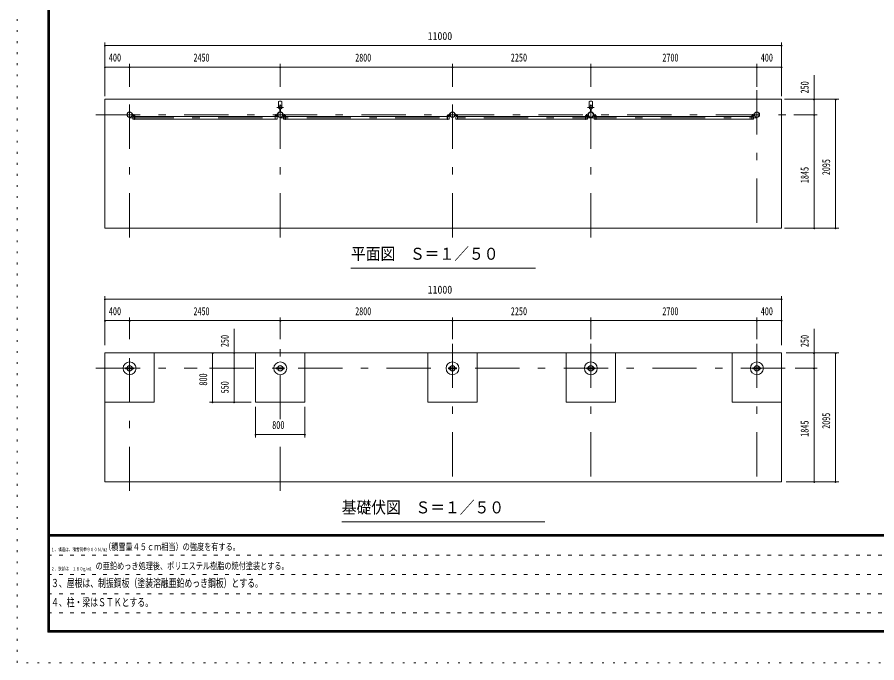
# Model space of a CAD drawing. Units: millimetres, scale not verified, with parts at other scales. Extents: x -25848 to 25858, y -10500 to 10500.
# Drawn here: x -3842 to 10135, y -10500 to 0 of the extents above; entities that cross this region are included whole.
import ezdxf
from ezdxf.enums import TextEntityAlignment as Align

# ---------------------------------------------------------------- set-up
doc = ezdxf.new("R2010")
doc.units = ezdxf.units.MM
doc.header["$LTSCALE"] = 60
for name, pattern in [('USER1', [3, 1, -2]), ('USER3', [24, 12, -5, 2, -5]), ('USER4', [3, 0.5, -2.5])]:
    doc.linetypes.add(name, pattern=pattern)
doc.layers.add('0-1_0-F', color=7, linetype='Continuous')
for name, color, linetype, lineweight in [('0-2_1-05BOLD', 7, 'Continuous', 18), ('0-3_1-25CENTER', 3, 'USER3', 18), ('0-5_1-55DIM', 3, 'Continuous', 18), ('0-C_F-F', 5, 'Continuous', 18), ('0-D_F-E_J_ADD', 5, 'USER4', 18)]:
    doc.layers.add(name, color=color, linetype=linetype, lineweight=lineweight)
doc.styles.add('ＭＳ ゴシック', font='')
doc.styles.get('ＭＳ ゴシック').set_extended_font_data('MS Gothic')

msp = doc.modelspace()

# ---------------------------------------------------------------- linework, layer by layer
at = {"layer": '0-2_1-05BOLD'}
for p, q in [((407.95, -1457.81), (407.95, -1373.23)), ((462.94, -1457.81), (462.94, -1373.23)), ((5457.95, -1457.81), (5457.95, -1373.23)), ((5512.95, -1457.81), (5512.95, -1373.23)), ((430.84, -1496.06), (430.84, -1539.41)), ((432.44, -1494.67), (432.44, -1540.88)), ((438.44, -1494.67), (438.44, -1540.88)), ((440.04, -1496.06), (440.04, -1539.41)), ((5480.84, -1496.06), (5480.84, -1539.41)), ((5482.45, -1494.67), (5482.45, -1540.88)), ((5488.44, -1494.67), (5488.44, -1540.88)), ((5490.05, -1496.06), (5490.05, -1539.41)), ((-1970, -1593.33), (-1970, -1573.33)), ((-1935.2, -1595.33), (-1964.8, -1595.33)), ((-1964.8, -1598.53), (-1935.2, -1598.53)), ((-1933.2, -1655.83), (-1962.05, -1655.83)), ((-1933.21, -1600.53), (-1933.21, -1666.33)), ((-1930, -1666.33), (-1933.21, -1666.33)), ((-1930, -1600.53), (-1930, -1666.33)), ((350.9, -1613.13), (-1930, -1613.13)), ((350.9, -1655.83), (-1930, -1655.83)), ((350.9, -1600.53), (350.9, -1666.33)), ((350.9, -1666.33), (354.1, -1666.33)), ((354.1, -1600.53), (354.1, -1666.33)), ((354.1, -1655.83), (382.94, -1655.83)), ((356.1, -1595.33), (385.7, -1595.33)), ((385.7, -1598.53), (356.1, -1598.53)), ((387.7, -1573.33), (390.9, -1573.33)), ((387.7, -1593.33), (387.7, -1573.33)), ((390.9, -1593.33), (390.9, -1573.33)), ((479.99, -1593.33), (479.99, -1573.33)), ((514.79, -1595.33), (485.19, -1595.33)), ((485.19, -1598.53), (514.79, -1598.53)), ((487.94, -1613.13), (487.94, -1655.83)), ((516.79, -1613.13), (487.94, -1613.13)), ((516.79, -1655.83), (487.94, -1655.83)), ((516.79, -1600.53), (516.79, -1666.33)), ((519.99, -1666.33), (516.79, -1666.33)), ((519.99, -1600.53), (519.99, -1666.33)), ((519.99, -1613.13), (3150.9, -1613.13)), ((519.99, -1655.83), (3150.9, -1655.83)), ((3154.09, -1600.53), (3154.09, -1666.33)), ((3154.09, -1655.83), (3182.94, -1655.83)), ((3156.09, -1595.33), (3185.69, -1595.33)), ((3185.69, -1598.53), (3156.09, -1598.53)), ((3190.9, -1593.33), (3190.9, -1573.33)), ((3280, -1593.33), (3280, -1573.33)), ((3283.19, -1573.33), (3280, -1573.33)), ((3283.19, -1593.33), (3283.19, -1573.33)), ((3314.8, -1595.33), (3285.2, -1595.33)), ((3285.2, -1598.53), (3314.8, -1598.53)), ((3316.79, -1613.13), (3287.94, -1613.13)), ((3287.94, -1613.13), (3287.94, -1655.83)), ((3316.79, -1655.83), (3287.94, -1655.83)), ((3316.79, -1600.53), (3316.79, -1666.33)), ((3319.99, -1666.33), (3316.79, -1666.33)), ((3319.99, -1600.53), (3319.99, -1666.33)), ((3319.99, -1613.13), (5400.89, -1613.13)), ((3319.99, -1655.83), (5400.89, -1655.83)), ((5404.09, -1600.53), (5404.09, -1666.33)), ((5404.09, -1655.83), (5432.94, -1655.83)), ((5406.09, -1595.33), (5435.7, -1595.33)), ((5435.7, -1598.53), (5406.09, -1598.53)), ((5440.9, -1593.33), (5440.9, -1573.33)), ((5530, -1593.33), (5530, -1573.33)), ((5533.2, -1573.33), (5530, -1573.33)), ((5533.2, -1593.33), (5533.2, -1573.33)), ((5564.8, -1595.33), (5535.2, -1595.33)), ((5535.2, -1598.53), (5564.8, -1598.53)), ((5537.95, -1613.13), (5537.95, -1655.83)), ((5566.8, -1613.13), (5537.95, -1613.13)), ((5566.8, -1655.83), (5537.95, -1655.83)), ((5566.8, -1600.53), (5566.8, -1666.33)), ((5570, -1666.33), (5566.8, -1666.33)), ((5570, -1600.53), (5570, -1666.33)), ((8100.9, -1613.13), (5570, -1613.13)), ((8100.9, -1655.83), (5570, -1655.83)), ((8100.9, -1600.53), (8100.9, -1666.33)), ((8100.9, -1666.33), (8104.1, -1666.33)), ((8104.1, -1600.53), (8104.1, -1666.33)), ((8104.1, -1613.13), (8132.95, -1613.13)), ((8104.1, -1655.83), (8132.95, -1655.83)), ((8106.1, -1595.33), (8135.7, -1595.33)), ((8135.7, -1598.53), (8106.1, -1598.53)), ((8132.95, -1613.13), (8132.95, -1655.83)), ((8140.9, -1593.33), (8140.9, -1573.33)), ((-2414.55, -5460.33), (8585.45, -5460.33)), ((-2414.55, -7555.33), (-2414.55, -5460.33)), ((35.45, -6260.33), (35.45, -5460.33)), ((835.45, -6260.33), (835.45, -5460.33)), ((2835.45, -6260.33), (2835.45, -5460.33)), ((3635.45, -6260.33), (3635.45, -5460.33)), ((5085.45, -6260.33), (5085.45, -5460.33)), ((5885.45, -6260.33), (5885.45, -5460.33)), ((7785.45, -6260.33), (7785.45, -5460.33)), ((8585.45, -5460.33), (8585.45, -7555.33)), ((8585.46, -6260.33), (8585.46, -5460.33)), ((-2079.55, -5703.83), (-2058.62, -5703.83)), ((-2079.55, -5716.83), (-2079.55, -5703.83)), ((-2079.55, -5716.83), (-2058.62, -5716.83)), ((-2054.37, -5703.83), (-1974.73, -5703.83)), ((-2054.37, -5716.83), (-1974.73, -5716.83)), ((-1970.47, -5703.83), (-1949.55, -5703.83)), ((-1970.47, -5716.83), (-1949.55, -5716.83)), ((-1949.55, -5716.83), (-1949.55, -5703.83)), ((370.45, -5716.83), (370.45, -5703.83)), ((370.45, -5703.83), (391.38, -5703.83)), ((370.45, -5716.83), (391.38, -5716.83)), ((395.63, -5703.83), (475.27, -5703.83)), ((395.63, -5716.83), (475.27, -5716.83)), ((479.53, -5703.83), (500.45, -5703.83)), ((3170.45, -5716.83), (3170.45, -5703.83)), ((3170.45, -5703.83), (3191.38, -5703.83)), ((3170.45, -5716.83), (3191.38, -5716.83)), ((3195.63, -5703.83), (3275.27, -5703.83)), ((3195.63, -5716.83), (3275.27, -5716.83)), ((3279.52, -5703.83), (3300.45, -5703.83)), ((5420.45, -5703.83), (5441.38, -5703.83)), ((5420.45, -5716.83), (5420.45, -5703.83)), ((5420.45, -5716.83), (5441.38, -5716.83)), ((5445.63, -5703.83), (5525.27, -5703.83)), ((5445.63, -5716.83), (5525.27, -5716.83)), ((5529.52, -5703.83), (5550.45, -5703.83)), ((8120.45, -5703.83), (8141.38, -5703.83)), ((8120.45, -5716.83), (8120.45, -5703.83)), ((8120.45, -5716.83), (8141.38, -5716.83)), ((8145.63, -5703.83), (8225.28, -5703.83)), ((8145.63, -5716.83), (8225.28, -5716.83)), ((8229.53, -5703.83), (8250.45, -5703.83)), ((8229.53, -5716.83), (8250.45, -5716.83)), ((8250.45, -5716.83), (8250.45, -5703.83)), ((35.45, -6260.33), (835.45, -6260.33)), ((2835.45, -6260.33), (3635.45, -6260.33)), ((5085.45, -6260.33), (5885.45, -6260.33)), ((7785.45, -6260.33), (8585.46, -6260.33)), ((8585.45, -7555.33), (-2414.55, -7555.33))]:
    msp.add_line(p, q, dxfattribs=at)
msp.add_lwpolyline([(-2414.56, -3430.33), (-2414.56, -1335.33), (8585.44, -1335.33), (8585.44, -3430.33)], close=True, dxfattribs=at)
for points in [[(-1966.8, -1593.33), (-1966.8, -1573.33), (-1970, -1573.33)], [(-1933.2, -1613.13), (-1962.05, -1613.13), (-1962.05, -1655.83)], [(354.1, -1613.13), (382.94, -1613.13), (382.94, -1655.83)], [(483.19, -1593.33), (483.19, -1573.33), (479.99, -1573.33)], [(3150.9, -1600.53), (3150.9, -1666.33), (3154.09, -1666.33)], [(3154.09, -1613.13), (3182.94, -1613.13), (3182.94, -1655.83)], [(3187.69, -1593.33), (3187.69, -1573.33), (3190.9, -1573.33)], [(5400.9, -1600.53), (5400.9, -1666.33), (5404.09, -1666.33)], [(5404.09, -1613.13), (5432.94, -1613.13), (5432.94, -1655.83)], [(5437.7, -1593.33), (5437.7, -1573.33), (5440.9, -1573.33)], [(8137.7, -1593.33), (8137.7, -1573.33), (8140.9, -1573.33)], [(-2414.55, -6260.33), (-1614.55, -6260.33), (-1614.55, -5460.33)], [(479.53, -5716.83), (500.45, -5716.83), (500.45, -5703.83)], [(3279.52, -5716.83), (3300.45, -5716.83), (3300.45, -5703.83)], [(5529.52, -5716.83), (5550.45, -5716.83), (5550.45, -5703.83)]]:
    msp.add_lwpolyline(points, dxfattribs=at)
for centre, radius in [((435.45, -1467.33), 27.5), ((435.45, -1435.98), 2.25), ((5485.45, -1467.33), 27.5), ((5485.45, -1435.98), 2.25), ((-2014.56, -1585.33), 44.55), ((-2014.56, -1585.33), 40.35), ((435.45, -1585.33), 44.55), ((435.45, -1585.33), 40.35), ((435.45, -1633.73), 2.25), ((3235.45, -1585.33), 44.55), ((3235.45, -1585.33), 40.35), ((5485.45, -1585.33), 44.55), ((5485.45, -1585.33), 40.35), ((5485.45, -1633.73), 2.25), ((8185.44, -1585.33), 44.55), ((8185.44, -1585.33), 40.35), ((-2014.55, -5710.33), 105), ((-2014.55, -5710.33), 44.55), ((-2014.55, -5710.33), 40.35), ((435.45, -5710.33), 105), ((435.45, -5710.33), 44.55), ((435.45, -5710.33), 40.35), ((3235.45, -5710.33), 105), ((3235.45, -5710.33), 44.55), ((3235.45, -5710.33), 40.35), ((5485.45, -5710.33), 105), ((5485.45, -5710.33), 44.55), ((5485.45, -5710.33), 40.35), ((8185.45, -5710.33), 105), ((8185.45, -5710.33), 44.55), ((8185.45, -5710.33), 40.35)]:
    msp.add_circle(centre, radius, dxfattribs=at)
for centre, radius, start, end in [((435.45, -1408.72), 44.9, 52.23546, 127.76454), ((5485.45, -1408.72), 44.9, 52.23546, 127.76454), ((435.45, -1467.33), 29.1, 90, 260.90512), ((435.45, -1484.73), 44.9, 109.58864, 127.76454), ((435.45, -1435.98), 3.85, 270, 218.65778), ((435.45, -1467.33), 29.1, 279.09488, 84.06984), ((435.45, -1484.73), 44.9, 52.23546, 70.41136), ((5485.45, -1467.33), 29.1, 90, 260.90512), ((5485.45, -1484.73), 44.9, 109.58864, 127.76454), ((5485.45, -1435.98), 3.85, 270, 218.65778), ((5485.45, -1467.33), 29.1, 279.09488, 84.06984), ((5485.45, -1484.73), 44.9, 52.23546, 70.41136), ((-1964.8, -1593.33), 5.2, 180, 270), ((-1964.8, -1593.33), 2, 180, 270), ((-1935.2, -1600.53), 5.2, 0, 90), ((-1935.2, -1600.53), 2, 0, 90), ((356.1, -1600.53), 5.2, 90, 180), ((356.1, -1600.53), 2, 90, 180), ((385.7, -1593.33), 2, 270, 0), ((385.7, -1593.33), 5.2, 270, 0), ((435.45, -1585.33), 46.15, 95.72713, 270.00108), ((435.45, -1633.73), 3.85, 142.09248, 90), ((435.45, -1585.33), 46.15, 273.78915, 84.28163), ((485.19, -1593.33), 5.2, 180, 270), ((485.19, -1593.33), 2, 180, 270), ((514.79, -1600.53), 5.2, 0, 90), ((514.79, -1600.53), 2, 0, 90), ((3156.09, -1600.53), 5.2, 90, 180), ((3156.09, -1600.53), 2, 90, 180), ((3185.69, -1593.33), 2, 270, 0), ((3185.69, -1593.33), 5.2, 270, 0), ((3285.2, -1593.33), 5.2, 180, 270), ((3285.2, -1593.33), 2, 180, 270), ((3314.8, -1600.53), 5.2, 0, 90), ((3314.8, -1600.53), 2, 0, 90), ((5406.09, -1600.53), 5.2, 90, 180), ((5406.09, -1600.53), 2, 90, 180), ((5435.7, -1593.33), 2, 270, 0), ((5435.7, -1593.33), 5.2, 270, 0), ((5485.45, -1585.33), 46.15, 95.72713, 270.00108), ((5485.45, -1633.73), 3.85, 142.09248, 90), ((5485.45, -1585.33), 46.15, 273.78915, 84.28163), ((5535.2, -1593.33), 5.2, 180, 270), ((5535.2, -1593.33), 2, 180, 270), ((5564.8, -1600.53), 5.2, 0, 90), ((5564.8, -1600.53), 2, 0, 90), ((8106.1, -1600.53), 5.2, 90, 180), ((8106.1, -1600.53), 2, 90, 180), ((8135.7, -1593.33), 2, 270, 0), ((8135.7, -1593.33), 5.2, 270, 0)]:
    msp.add_arc(centre, radius, start, end, dxfattribs=at)
at = {"layer": '0-3_1-25CENTER'}
for p, q in [((-2014.56, -3580.33), (-2014.56, -1185.33)), ((435.45, -3580.33), (435.45, -1185.33)), ((3235.45, -3580.33), (3235.45, -1185.33)), ((5485.45, -3580.33), (5485.45, -1185.33)), ((8185.44, -1185.33), (8185.44, -3580.33)), ((380.44, -1467.33), (490.44, -1467.33)), ((446.21, -1517.8), (424.68, -1517.8)), ((5430.45, -1467.33), (5540.45, -1467.33)), ((5496.21, -1517.8), (5474.69, -1517.8)), ((-2564.55, -1585.33), (8735.44, -1585.33)), ((-2014.56, -1634.48), (8185.44, -1634.48)), ((-1945, -1576.33), (-1945, -1618.13)), ((365.9, -1576.33), (365.9, -1618.13)), ((505, -1576.33), (505, -1618.13)), ((3165.9, -1576.33), (3165.9, -1618.13)), ((3305, -1576.33), (3305, -1618.13)), ((5415.9, -1576.33), (5415.9, -1618.13)), ((5555, -1576.33), (5555, -1618.13)), ((8115.9, -1576.33), (8115.9, -1618.13)), ((-2014.55, -7705.33), (-2014.55, -5310.33)), ((435.45, -6538.73), (435.45, -5310.33)), ((3235.45, -5310.33), (3235.45, -7705.33)), ((5485.45, -5310.33), (5485.45, -7705.33)), ((8185.45, -5310.33), (8185.45, -7705.33)), ((-2564.55, -5710.33), (-917.38, -5710.33)), ((-714.55, -5710.33), (8735.44, -5710.33)), ((435.45, -7705.33), (435.45, -6735.33))]:
    msp.add_line(p, q, dxfattribs=at)
at = {"layer": '0-5_1-55DIM'}
for p, q in [((-2414.56, -410.33), (-2414.56, -1285.33)), ((8585.44, -410.33), (8585.44, -1285.33)), ((-2404.56, -460.33), (-2424.56, -460.33)), ((-2414.56, -460.33), (8585.44, -460.33)), ((8595.44, -460.33), (8575.44, -460.33)), ((-2404.56, -810.33), (-2424.56, -810.33)), ((-2414.56, -810.33), (-2014.56, -810.33)), ((-2004.56, -810.33), (-2024.56, -810.33)), ((-2014.56, -760.33), (-2014.56, -1135.33)), ((-2014.56, -810.33), (435.45, -810.33)), ((445.45, -810.33), (425.45, -810.33)), ((435.45, -760.33), (435.45, -1135.33)), ((435.45, -810.33), (3235.45, -810.33)), ((3245.45, -810.33), (3225.45, -810.33)), ((3235.45, -760.33), (3235.45, -1135.33)), ((3235.45, -810.33), (5485.45, -810.33)), ((5495.45, -810.33), (5475.45, -810.33)), ((5485.45, -760.33), (5485.45, -1135.33)), ((5485.45, -810.33), (8185.44, -810.33)), ((8195.44, -810.33), (8175.44, -810.33)), ((8185.44, -760.33), (8185.44, -1135.33)), ((8185.44, -810.33), (8585.44, -810.33)), ((8595.44, -810.33), (8575.44, -810.33)), ((9115.44, -1335.33), (9115.44, -942.83)), ((9515.44, -1335.33), (8635.44, -1335.33)), ((9125.44, -1335.33), (9105.44, -1335.33)), ((9115.44, -1585.33), (9115.44, -1335.33)), ((9475.44, -1335.33), (9455.44, -1335.33)), ((9465.44, -3430.33), (9465.44, -1335.33)), ((9165.44, -1585.33), (8785.44, -1585.33)), ((9125.44, -1585.33), (9105.44, -1585.33)), ((9115.44, -3430.33), (9115.44, -1585.33)), ((9515.44, -3430.33), (8635.44, -3430.33)), ((9125.44, -3430.33), (9105.44, -3430.33)), ((9475.44, -3430.33), (9455.44, -3430.33)), ((1585.45, -4080.33), (4585.45, -4080.33)), ((-2404.55, -4585.33), (-2424.55, -4585.33)), ((-2414.55, -4535.33), (-2414.55, -5335.33)), ((-2414.55, -4585.33), (8585.45, -4585.33)), ((8595.45, -4585.33), (8575.45, -4585.33)), ((8585.45, -4535.33), (8585.45, -5335.33)), ((-2014.55, -5235.33), (-2014.55, -4885.33)), ((435.45, -5235.33), (435.45, -4885.33)), ((3235.45, -5235.33), (3235.45, -4885.33)), ((5485.45, -5235.33), (5485.45, -4885.33)), ((8185.45, -5235.33), (8185.45, -4885.33)), ((-2404.55, -4935.33), (-2424.55, -4935.33)), ((-2414.55, -4935.33), (8585.45, -4935.33)), ((-2004.55, -4935.33), (-2024.55, -4935.33)), ((445.45, -4935.33), (425.45, -4935.33)), ((3245.45, -4935.33), (3225.45, -4935.33)), ((5495.45, -4935.33), (5475.45, -4935.33)), ((8195.45, -4935.33), (8175.45, -4935.33)), ((8595.45, -4935.33), (8575.45, -4935.33)), ((-314.55, -5067.83), (-314.55, -6260.33)), ((9115.44, -7555.33), (9115.44, -5067.83)), ((-654.55, -5460.33), (-674.55, -5460.33)), ((-664.55, -5460.33), (-664.55, -6260.33)), ((-304.55, -5460.33), (-324.55, -5460.33)), ((8660.44, -5460.33), (9515.44, -5460.33)), ((9125.44, -5460.33), (9105.44, -5460.33)), ((9475.44, -5460.33), (9455.44, -5460.33)), ((9465.44, -5460.33), (9465.44, -7555.33)), ((-304.55, -5710.33), (-324.55, -5710.33)), ((8810.44, -5710.33), (9165.44, -5710.33)), ((9125.44, -5710.33), (9105.44, -5710.33)), ((-39.54, -6260.33), (-714.55, -6260.33)), ((-654.55, -6260.33), (-674.55, -6260.33)), ((-304.55, -6260.33), (-324.55, -6260.33)), ((35.45, -6335.33), (35.45, -6835.33)), ((835.45, -6335.33), (835.45, -6835.33)), ((45.45, -6785.33), (25.45, -6785.33)), ((35.45, -6785.33), (835.45, -6785.33)), ((845.45, -6785.33), (825.45, -6785.33)), ((8660.44, -7555.33), (9515.44, -7555.33)), ((9125.44, -7555.33), (9105.44, -7555.33)), ((9475.44, -7555.33), (9455.44, -7555.33)), ((4735.44, -8205.33), (1435.45, -8205.33))]:
    msp.add_line(p, q, dxfattribs=at)
for centre in [(-2414.56, -460.33), (8585.44, -460.33), (-2414.56, -810.33), (-2014.56, -810.33), (435.45, -810.33), (3235.45, -810.33), (5485.45, -810.33), (8185.44, -810.33), (8585.44, -810.33), (9115.44, -1335.33), (9465.44, -1335.33), (9115.44, -1585.33), (9115.44, -3430.33), (9465.44, -3430.33), (-2414.55, -4585.33), (8585.45, -4585.33), (-2414.55, -4935.33), (-2014.55, -4935.33), (435.45, -4935.33), (3235.45, -4935.33), (5485.45, -4935.33), (8185.45, -4935.33), (8585.45, -4935.33), (-664.55, -5460.33), (-314.55, -5460.33), (9115.44, -5460.33), (9465.44, -5460.33), (-314.55, -5710.33), (9115.44, -5710.33), (-664.55, -6260.33), (-314.55, -6260.33), (35.45, -6785.33), (835.45, -6785.33), (9115.44, -7555.33), (9465.44, -7555.33)]:
    msp.add_arc(centre, 10, 180, 0, dxfattribs=at)
at = {"layer": '0-C_F-F'}
for p, q in [((-3342.22, 10100), (-3342.22, -10000)), ((-3339.72, 10097.5), (-3339.72, -9997.5)), ((-3334.72, 10092.5), (-3334.72, -9992.5)), ((-3329.72, 10087.5), (-3329.72, -9987.5)), ((-3324.72, 10082.5), (-3324.72, -9982.5)), ((-3322.22, 10080), (-3322.22, -9980)), ((-3319.72, 10077.5), (-3319.72, -9977.5)), ((25332.78, -8415), (-3317.22, -8415)), ((25332.78, -8417.5), (-3317.22, -8417.5)), ((25332.78, -8420), (-3317.22, -8420)), ((25332.78, -8422.5), (-3317.22, -8422.5)), ((25332.78, -8425), (-3317.22, -8425)), ((25332.78, -8427.5), (-3317.22, -8427.5)), ((25332.78, -8430), (-3317.22, -8430)), ((25332.78, -8432.5), (-3317.22, -8432.5)), ((25332.78, -8435), (-3317.22, -8435)), ((25332.78, -8437.5), (-3317.22, -8437.5)), ((25332.78, -8440), (-3317.22, -8440)), ((-3342.22, -10000), (25357.78, -10000)), ((-3339.72, -9997.5), (25355.28, -9997.5)), ((-3334.72, -9992.5), (25350.28, -9992.5)), ((-3329.72, -9987.5), (25345.28, -9987.5)), ((-3324.72, -9982.5), (25340.28, -9982.5)), ((-3322.22, -9980), (25337.78, -9980)), ((-3319.72, -9977.5), (25335.28, -9977.5))]:
    msp.add_line(p, q, dxfattribs=at)
at = {"layer": '0-C_F-F', "color": 6, "linetype": 'USER1'}
for p, q in [((-3342.22, -8752), (14907.78, -8752)), ((-3342.22, -9064), (14907.79, -9064)), ((-3342.22, -9376), (14907.79, -9376)), ((-3342.22, -9688), (12399.79, -9688))]:
    msp.add_line(p, q, dxfattribs=at)
at = {"layer": '0-C_F-F'}
for points in [[(-3337.22, 10095), (-3337.22, -9995), (25352.78, -9995), (25352.78, 10095)], [(-3332.22, 10090), (-3332.22, -9990), (25347.78, -9990), (25347.78, 10090)], [(-3327.22, 10085), (-3327.22, -9985), (25342.78, -9985), (25342.78, 10085)], [(-3317.22, 10075), (-3317.22, -9975), (25332.78, -9975), (25332.78, 10075)]]:
    msp.add_lwpolyline(points, dxfattribs=at)
at = {"layer": '0-D_F-E_J_ADD'}
msp.add_line((25857.78, -10500), (-3842.22, -10500), dxfattribs=at)
msp.add_lwpolyline([(-3842.22, -10500), (-3842.22, 10500), (25857.78, 10500)], dxfattribs=at)

# ---------------------------------------------------------------- texts
at = {"layer": '0-1_0-F', "style": 'ＭＳ ゴシック'}
for s, height, width, p in [('１、構造は、積雪荷重９００Ｎ/m2', 55.35, 0.75, (-3292.22, -8702)), ('（積雪量４５ｃｍ相当）の強度を有する。', 110.7, 0.75, (-2429.72, -8702)), ('２、鉄部は\u3000１８０g/m2', 55.35, 0.75, (-3292.22, -9014)), ('\u3000の亜鉛めっき処理後、ポリエステル樹脂の焼付塗装とする。', 110.7, 0.75, (-2682.62, -9014)), ('３、屋根は、制振鋼板（塗装溶融亜鉛めっき鋼板）とする。', 130.2, 0.7, (-3292.22, -9308.23)), ('４、柱・梁はＳＴＫとする。', 130.2, 0.7, (-3292.22, -9620.23))]:
    msp.add_text(s, height=height, dxfattribs=dict(at, width=width)).set_placement(p, align=Align.BOTTOM_LEFT)
at = {"layer": '0-5_1-55DIM', "color": 7, "style": 'ＭＳ ゴシック'}
for s, height, width, p in [('11000', 130.2, 0.9, (2832.4, -410.33)), ('400', 130.2, 0.75, (-2352.18, -760.33)), ('2450', 130.2, 0.7, (-975.56, -760.33)), ('2800', 130.2, 0.7, (1654.18, -760.33)), ('2250', 130.2, 0.65, (4183.77, -760.33)), ('2700', 130.2, 0.7, (6648.84, -760.33)), ('400', 130.2, 0.75, (8247.82, -760.33)), ('平面図\u3000Ｓ＝１／５０', 195.4, 0.9, (1585.44, -4003.68)), ('11000', 130.2, 0.9, (2832.4, -4535.33)), ('400', 130.2, 0.75, (-2352.18, -4885.33)), ('2450', 130.2, 0.7, (-975.56, -4885.33)), ('2800', 130.2, 0.7, (1654.18, -4885.33)), ('2250', 130.2, 0.65, (4183.77, -4885.33)), ('2700', 130.2, 0.7, (6648.85, -4885.33)), ('400', 130.2, 0.75, (8247.82, -4885.33)), ('800', 130.2, 0.75, (304.04, -6735.33)), ('基礎伏図\u3000Ｓ＝１／５０', 195.4, 0.9, (1435.45, -8128.68))]:
    msp.add_text(s, height=height, dxfattribs=dict(at, width=width)).set_placement(p, align=Align.BOTTOM_LEFT)
for s, width, p in [('250', 0.65, (9065.44, -1240.91)), ('2095', 0.7, (9415.44, -2568.84)), ('1845', 0.75, (9065.44, -2700.05)), ('250', 0.65, (-364.55, -5365.91)), ('250', 0.65, (9065.44, -5365.91)), ('800', 0.75, (-714.55, -5991.73)), ('550', 0.7, (-364.55, -6116.82)), ('1845', 0.75, (9065.44, -6825.05)), ('2095', 0.7, (9415.44, -6693.84))]:
    msp.add_text(s, height=130.2, rotation=90, dxfattribs=dict(at, width=width)).set_placement(p, align=Align.BOTTOM_LEFT)

doc.saveas('drawing.dxf')
